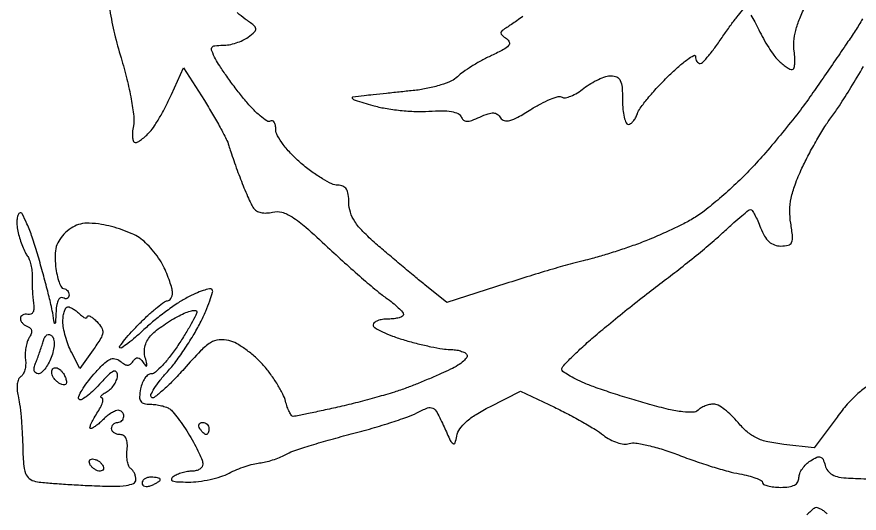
# Model space of a CAD drawing. Extents: x 0 to 102, y 0 to 135.
# Drawn here: x 70.51 to 82.22, y 86.38 to 93.29 of the extents above; entities that cross this region are included whole.
import ezdxf

# ---------------------------------------------------------------- set-up
doc = ezdxf.new("R2010")
doc.units = 0
doc.header["$MEASUREMENT"] = 0

msp = doc.modelspace()

# ---------------------------------------------------------------- linework, layer by layer
for points in [[(71.798346, 93.381978, 0.015684), (71.866656, 93.048226, 0.015132), (71.956459, 92.715359, -0.012974), (72.037165, 92.421261, -0.01566), (72.097023, 92.141194, -0.015376), (72.13251, 91.903975, -0.076672), (72.127774, 91.76985, 0.027329), (72.115778, 91.680665, 0.04659), (72.116834, 91.605541, 0.063574), (72.129252, 91.55348, 0.311987), (72.152803, 91.5372, 0.130199), (72.188134, 91.546559, 0.028274), (72.24156, 91.581137, 0.027668), (72.300624, 91.629515, 0.023415), (72.357536, 91.686771, 0.040131), (72.420735, 91.768989, 0.012577), (72.501988, 91.901523, 0.012477), (72.585599, 92.054621, 0.013492), (72.659205, 92.207805), (72.825514, 92.579268), (73.115686, 92.121684, -0.008046), (73.230457, 91.934089, -0.008865), (73.335369, 91.748813, -0.008364), (73.419406, 91.587698, -0.04392), (73.456068, 91.4949, 0.008698), (73.482932, 91.409829, 0.003042), (73.524428, 91.288423, 0.003019), (73.571715, 91.155369, 0.003524), (73.618275, 91.0296, 0.007341), (73.666138, 90.908461, 0.00744), (73.717332, 90.789324, 0.00728), (73.764905, 90.687024, 0.029994), (73.79822, 90.627439, 0.123543), (73.839426, 90.588652, 0.074994), (73.902423, 90.564967, 0.064109), (73.979888, 90.558611, 0.049974), (74.063534, 90.570914, -0.13149), (74.191, 90.568929, -0.072161), (74.334451, 90.504673, -0.038882), (74.526226, 90.361013, -0.008614), (74.830049, 90.084775, 0.004887), (75.065702, 89.867286, 0.005044), (75.30311, 89.656752, 0.004882), (75.512373, 89.478471, 0.021444), (75.641238, 89.3799, -0.016105), (75.734048, 89.310466, -0.02203), (75.812607, 89.241764, -0.019649), (75.871405, 89.180992, -0.1785), (75.884738, 89.14725, -0.275059), (75.870949, 89.122817, -0.056755), (75.823642, 89.102438, -0.044962), (75.755634, 89.088404, -0.028419), (75.6747, 89.0838, 0.036612), (75.5937, 89.077861, 0.055229), (75.525328, 89.059911, 0.072389), (75.478536, 89.033639, 0.232738), (75.4632, 89.002477, 0.265077), (75.4851, 88.964071, 0.0212), (75.591967, 88.906804, 0.024252), (75.733581, 88.846756, 0.01597), (75.901555, 88.790977, 0.010603), (76.083401, 88.741146, 0.010586), (76.267294, 88.69904, 0.010473), (76.429293, 88.669063, 0.040529), (76.531062, 88.6608, -0.034965), (76.607522, 88.655447, -0.039664), (76.679241, 88.639477, -0.043463), (76.736762, 88.616152, -0.137126), (76.767076, 88.588213, -0.300917), (76.765933, 88.55139, -0.056372), (76.718707, 88.498432, -0.043812), (76.640625, 88.440009, -0.026594), (76.539419, 88.384507, -0.007966), (76.410861, 88.325157, -0.004057), (76.247547, 88.254473, -0.00403), (76.077925, 88.184294, -0.006025), (75.9285, 88.125962, -0.015623), (75.758003, 88.067774, -0.005849), (75.515546, 87.996491, -0.005788), (75.249433, 87.924936, -0.006987), (74.9979, 87.864147, -0.001875), (74.767046, 87.812668, -0.002755), (74.563714, 87.769299, -0.001298), (74.390393, 87.733798, -0.050923), (74.351421, 87.729979, -0.243227), (74.327191, 87.742633, -0.0354), (74.297608, 87.791807, -0.033443), (74.268585, 87.859706, -0.022799), (74.244449, 87.940148, 0.055834), (74.206926, 88.040612, 0.020416), (74.132771, 88.173233, 0.019942), (74.039172, 88.312863, 0.022532), (73.938265, 88.438806, 0.030286), (73.824555, 88.553501, 0.026352), (73.692611, 88.659429, 0.02724), (73.562732, 88.74255, 0.067334), (73.45796, 88.784442, 0.086706), (73.319968, 88.794523, 0.115827), (73.20158, 88.753883, 0.061059), (73.063862, 88.641768, 0.010284), (72.833076, 88.391535, -0.012021), (72.676476, 88.222918, -0.019993), (72.535712, 88.08958, -0.015002), (72.418442, 87.993122, -0.373133), (72.379765, 87.995288, -0.317004), (72.372827, 88.032033, -0.030588), (72.417877, 88.116798, -0.030095), (72.490434, 88.22065, -0.018693), (72.58708, 88.333688, 0.024834), (72.702705, 88.472335, 0.012795), (72.834013, 88.65632, 0.012686), (72.959727, 88.852928, 0.018721), (73.059008, 89.03206, 0.013037), (73.13577, 89.194027, 0.020064), (73.192769, 89.338245, 0.015312), (73.23006, 89.456432, 0.271494), (73.22035, 89.49365, 0.25499), (73.185658, 89.503853, 0.025254), (73.098862, 89.480413, 0.026937), (72.991923, 89.439164, 0.018003), (72.874218, 89.381141, 0.023952), (72.738484, 89.299428, 0.01211), (72.575283, 89.184388, 0.011999), (72.412132, 89.057184, 0.017481), (72.275178, 88.936781, -0.010298), (72.157487, 88.830278, -0.016948), (72.053205, 88.745768, -0.010959), (71.9661, 88.682891, -0.361836), (71.94212, 88.68508, -0.372949), (71.940412, 88.708944, -0.009934), (72.010556, 88.798886, -0.016081), (72.103577, 88.906154, -0.009715), (72.2202, 89.0274, -0.010565), (72.344162, 89.146231, -0.014859), (72.459988, 89.246479, -0.011029), (72.559311, 89.323827, -0.161276), (72.6009, 89.3376, 0.158761), (72.62779, 89.346359, 0.096995), (72.650691, 89.371059, 0.078793), (72.666154, 89.407944, 0.06), (72.6714, 89.451502, 0.067005), (72.663273, 89.511875, 0.016425), (72.633537, 89.607843, 0.016529), (72.591845, 89.716505, 0.01583), (72.542506, 89.823779, 0.035458), (72.478293, 89.932468, 0.0248), (72.391681, 90.045434, 0.025123), (72.297359, 90.145888, 0.046682), (72.210062, 90.215525, 0.041352), (72.109136, 90.270318, 0.019612), (71.971363, 90.32463, 0.019286), (71.821954, 90.370475, 0.025845), (71.683306, 90.399661, 0.027613), (71.514903, 90.416657, 0.067549), (71.391081, 90.405543, 0.080127), (71.28774, 90.363748, 0.05277), (71.185418, 90.286015, 0.054065), (71.103772, 90.190573, 0.078542), (71.056365, 90.090619, 0.068688), (71.038426, 89.971061, 0.03201), (71.046624, 89.814202, 0.022762), (71.065842, 89.696415, 0.034999), (71.094102, 89.597099, 0.038369), (71.126447, 89.525419, 0.274124), (71.157856, 89.5068, -0.118162), (71.186594, 89.499912, -0.100614), (71.211068, 89.480482, -0.092538), (71.2275, 89.451424, -0.082719), (71.2332, 89.417207, -0.108972), (71.226577, 89.387179, -0.182303), (71.208349, 89.369291, -0.161196), (71.180926, 89.366659, -0.082592), (71.1486, 89.3799, 0.276828), (71.115044, 89.380351, 0.14238), (71.08501, 89.348831, 0.0743), (71.062831, 89.284094, 0.033337), (71.052479, 89.194543, -0.000847), (71.044319, 89.031918, -0.257161), (71.037605, 89.021095, -0.518822), (71.030091, 89.024678, -0.001163), (71.005976, 89.1684, 0.01835), (70.981874, 89.286923, 0.003627), (70.929375, 89.497292, 0.003838), (70.86453, 89.74155, 0.003559), (70.794331, 89.991033, 0.012262), (70.721327, 90.222176, 0.021361), (70.648047, 90.409348, 0.017862), (70.58134, 90.546882, 0.433755), (70.544424, 90.556898, 0.18956), (70.519875, 90.524101, 0.049649), (70.508638, 90.45811, 0.043208), (70.510052, 90.374568, 0.032748), (70.525455, 90.284165, 0.018606), (70.551597, 90.190232, 0.017265), (70.585234, 90.096093, 0.017551), (70.620977, 90.014483, 0.054001), (70.652743, 89.963338, -0.078934), (70.680427, 89.913395, -0.031205), (70.702661, 89.837847, -0.029926), (70.716915, 89.751708, -0.032964), (70.720148, 89.667238, 0.012631), (70.719933, 89.577285, 0.008431), (70.724025, 89.474352, 0.008491), (70.731377, 89.374615, 0.016459), (70.741221, 89.2953, -0.051231), (70.744843, 89.228306, -0.110999), (70.73119, 89.178866, -0.165527), (70.702283, 89.151819, -0.156636), (70.66215, 89.14725, 0.07063), (70.621727, 89.149531, 0.101674), (70.587464, 89.139407, 0.125269), (70.564745, 89.118696, 0.146628), (70.5564, 89.09085, 0.113938), (70.563817, 89.058723, 0.069756), (70.585651, 89.02633, 0.064164), (70.617908, 88.998588, 0.065186), (70.655979, 88.980107, -0.112609), (70.692934, 88.957652, -0.163558), (70.710285, 88.924016, -0.12452), (70.705997, 88.879372, -0.053269), (70.679739, 88.825007, 0.063507), (70.652343, 88.7652, 0.033133), (70.633106, 88.685368, 0.032327), (70.624011, 88.599556, 0.042368), (70.627456, 88.52083, -0.048431), (70.629792, 88.446988, -0.051791), (70.617668, 88.37578, -0.057839), (70.593849, 88.317452, -0.129208), (70.561085, 88.282996, 0.159716), (70.530186, 88.246346, 0.062273), (70.512989, 88.181525, 0.052911), (70.510624, 88.100589, 0.042374), (70.524629, 88.014468, -0.029656), (70.545944, 87.901577, -0.008616), (70.565407, 87.725485, -0.008628), (70.580517, 87.525983, -0.009122), (70.58839, 87.32975, 0.011543), (70.600052, 87.070383, 0.068624), (70.627602, 86.937919, 0.143333), (70.680269, 86.865199, 0.118113), (70.7679, 86.825631, 0.024634), (70.868161, 86.811531, 0.00384), (71.067569, 86.794985, 0.004267), (71.303217, 86.779275, 0.003706), (71.55045, 86.766748, 0.008468), (71.850097, 86.758871, 0.035887), (72.029091, 86.770055, 0.070778), (72.130786, 86.798798, 0.296784), (72.1638, 86.84952, 0.059892), (72.158371, 86.894682, 0.050808), (72.1423, 86.939997, 0.05315), (72.118633, 86.978725, 0.090869), (72.090608, 87.00405, -0.162172), (72.064002, 87.035915, -0.046085), (72.045802, 87.09873, -0.041235), (72.037272, 87.177774, -0.033614), (72.040858, 87.262842, 0.039664), (72.043628, 87.355005, 0.093585), (72.027626, 87.421588, 0.140544), (71.993884, 87.461506, 0.148524), (71.94485, 87.4764, -0.069098), (71.899196, 87.48274, -0.085276), (71.860489, 87.501251, -0.09996), (71.834608, 87.528739, -0.139913), (71.8254, 87.561, -0.099038), (71.831859, 87.593287, -0.097945), (71.850251, 87.620749, -0.097945), (71.877713, 87.639141, -0.099038), (71.91, 87.6456, 0.099038), (71.942287, 87.652059, 0.097945), (71.969749, 87.670451, 0.097945), (71.988141, 87.697913, 0.099038), (71.9946, 87.7302, 0.091722), (71.988625, 87.762496, 0.095921), (71.971524, 87.789949, 0.099464), (71.946015, 87.80832, 0.106871), (71.916043, 87.8148, 0.107367), (71.877333, 87.806391, 0.031377), (71.823285, 87.777523, 0.029953), (71.76494, 87.736467, 0.028089), (71.710586, 87.6879, -0.018262), (71.658313, 87.639312, -0.02272), (71.606189, 87.598277, -0.021823), (71.560328, 87.568371, -0.134354), (71.533393, 87.561, -0.484292), (71.522758, 87.574457, -0.04058), (71.538581, 87.623128, -0.030467), (71.57206, 87.691324, -0.015692), (71.62168, 87.7725, 0.023499), (71.669688, 87.853867, 0.047426), (71.698055, 87.922628, 0.081944), (71.704295, 87.969278, 0.395103), (71.68708, 87.986573, -0.33142), (71.674944, 87.996291, -0.243662), (71.678886, 88.01372, -0.064785), (71.709757, 88.041961, -0.021037), (71.76195, 88.075376, 0.065626), (71.818391, 88.119043, 0.054337), (71.865782, 88.178532, 0.056341), (71.897555, 88.244047, 0.089294), (71.90752, 88.305454, 0.187654), (71.88889, 88.351006, 0.333069), (71.850905, 88.35747, 0.078111), (71.779923, 88.305673, 0.011567), (71.657159, 88.176864, -0.018495), (71.559262, 88.076956, -0.032681), (71.470501, 88.003212, -0.038264), (71.400042, 87.959876, -0.39136), (71.369816, 87.968279, -0.253506), (71.367532, 88.008298, -0.02495), (71.414492, 88.096463, -0.026728), (71.485559, 88.201975, -0.017891), (71.577318, 88.314988, -0.016301), (71.710478, 88.457824, -0.081292), (71.799012, 88.521784, -0.162487), (71.871785, 88.53213, -0.128652), (71.944209, 88.498315, 0.037021), (72.005579, 88.454621, 0.134497), (72.051208, 88.441632, 0.180305), (72.089111, 88.455333, 0.078561), (72.124543, 88.496524, -0.069295), (72.157301, 88.536057, -0.218804), (72.189275, 88.546288, -0.171406), (72.223557, 88.529274, -0.041141), (72.264517, 88.479482, 0.021891), (72.300404, 88.432267, 0.55915), (72.313538, 88.434152, 0.163557), (72.315775, 88.460628, 0.008151), (72.29337, 88.546135, -0.068468), (72.281833, 88.630547, -0.066448), (72.293296, 88.715845, -0.065687), (72.32695, 88.796008, -0.064273), (72.380443, 88.865358, -0.031332), (72.450531, 88.927172, -0.013935), (72.549955, 89.000005, -0.01373), (72.659822, 89.071504, -0.018054), (72.764015, 89.130245, -0.021985), (72.858332, 89.173876, -0.042483), (72.937601, 89.198781, -0.065693), (72.992054, 89.203601, -0.401703), (73.0098, 89.185077, -0.120608), (72.998707, 89.139756, -0.007589), (72.932904, 89.017946, -0.010827), (72.848303, 88.874255, -0.007812), (72.748028, 88.717604, -0.017839), (72.63981, 88.566243, -0.024312), (72.531113, 88.438491, -0.022599), (72.434101, 88.344043, -0.183731), (72.37719, 88.3224, 0.168695), (72.332469, 88.30687, 0.071876), (72.288286, 88.260272, 0.059612), (72.251227, 88.191822, 0.047098), (72.227694, 88.1109, 0.033338), (72.214189, 88.000965, 0.159207), (72.230247, 87.940648, 0.195326), (72.276385, 87.908465, 0.054054), (72.365882, 87.898105, -0.030151), (72.440802, 87.893037, -0.026236), (72.518194, 87.878932, -0.027116), (72.586947, 87.858643, -0.067127), (72.633566, 87.834655, -0.068208), (72.679008, 87.792702, -0.011937), (72.751072, 87.700845, -0.012757), (72.830817, 87.588157, -0.011143), (72.908516, 87.466414, -0.012723), (72.979687, 87.342204, -0.015405), (73.039796, 87.222111, -0.014062), (73.084014, 87.119006, -0.094534), (73.0944, 87.064564, -0.151854), (73.083014, 87.027939, -0.097228), (73.05091, 86.99655, -0.080376), (73.002957, 86.975142, -0.062764), (72.94635, 86.967505, 0.040942), (72.881041, 86.961572, 0.026533), (72.807067, 86.944604, 0.026657), (72.736092, 86.920148, 0.044861), (72.680096, 86.891365, 0.197862), (72.657873, 86.859948, 0.380627), (72.671644, 86.834884, 0.072917), (72.746173, 86.820131, 0.012462), (72.891007, 86.81652, 0.031464), (73.034552, 86.825562, 0.022205), (73.193891, 86.852949, 0.022504), (73.344482, 86.892948, 0.043184), (73.459939, 86.940534, -0.02165), (73.565217, 86.989322, -0.016917), (73.683293, 87.033339, -0.017222), (73.796198, 87.066854, -0.039452), (73.883528, 87.082318, 0.034309), (73.966438, 87.096122, 0.019612), (74.064217, 87.123478, 0.019521), (74.160866, 87.158872, 0.030506), (74.240578, 87.197484, -0.044907), (74.347448, 87.245506, -0.006722), (74.57124, 87.319449, -0.007509), (74.838733, 87.399464, -0.006414), (75.122907, 87.475917, 0.007375), (75.411741, 87.554218, 0.007758), (75.693275, 87.639766, 0.007482), (75.933704, 87.720906, 0.034215), (76.068899, 87.77948, -0.025964), (76.220167, 87.848003, -0.215651), (76.293551, 87.844229, -0.156988), (76.3522, 87.78532, -0.012367), (76.448972, 87.583454, 0.005621), (76.535812, 87.395853, 0.127008), (76.573772, 87.35055, 0.508442), (76.601983, 87.359901, 0.033885), (76.625955, 87.456917, -0.11104), (76.666948, 87.555059, -0.057102), (76.756334, 87.654756, -0.043101), (76.894243, 87.75736, -0.021122), (77.085353, 87.864576), (77.5109, 88.080217), (77.983663, 87.856374, -0.009885), (78.179967, 87.758632, -0.008961), (78.378852, 87.650067, -0.009012), (78.553349, 87.546506, -0.028227), (78.665106, 87.468384, 0.043423), (78.757382, 87.407964, 0.045416), (78.857362, 87.365437, 0.049742), (78.951556, 87.345164, 0.105368), (79.025495, 87.352387, -0.116071), (79.115118, 87.359231, -0.018464), (79.289192, 87.325427, -0.019609), (79.494981, 87.268927, -0.01605), (79.710152, 87.192993, 0.009747), (79.937457, 87.10954, 0.00836), (80.179739, 87.030418, 0.008446), (80.402239, 86.965945, 0.023792), (80.56035, 86.930991, -0.019171), (80.68192, 86.905291, -0.029519), (80.784408, 86.872947, -0.029243), (80.860021, 86.838891, -0.27922), (80.8776, 86.809867, 0.289319), (80.893875, 86.784095, 0.046887), (80.952154, 86.762783, 0.039431), (81.03414, 86.748029, 0.024812), (81.1314, 86.7432, 0.032803), (81.246665, 86.75077, 0.089467), (81.324214, 86.775579, 0.13769), (81.36878, 86.818085, 0.134654), (81.3852, 86.87795, -0.098103), (81.396872, 86.936863, -0.052091), (81.432364, 87.002571, -0.049015), (81.484341, 87.064621, -0.05438), (81.545757, 87.112969, -0.030054), (81.634219, 87.161084, -0.188116), (81.684647, 87.164427, -0.215402), (81.719951, 87.132831, -0.040189), (81.749337, 87.048719, 0.097204), (81.786061, 86.972612, 0.108271), (81.847712, 86.919437, 0.080674), (81.941218, 86.886884, 0.033063), (82.07523, 86.872366, -0.001386), (82.206066, 86.866528, -0.00075), (82.366999, 86.85866, -0.000747)], [(77.546437, 93.292189, -0.004776), (77.463726, 93.233108, -0.004829), (77.384923, 93.179075, -0.011127), (77.3244, 93.140356, 0.027064), (77.257529, 93.094508, 0.224398), (77.241169, 93.062635, 0.231072), (77.255631, 93.030378, 0.028639), (77.319257, 92.983212, -0.162694), (77.356539, 92.93592, -0.274974), (77.347221, 92.887898, -0.088422), (77.275321, 92.831393, -0.013257), (77.110367, 92.749014, 0.016021), (76.973239, 92.679582, 0.014064), (76.834636, 92.598584, 0.014275), (76.713656, 92.518361, 0.040559), (76.636017, 92.453607, -0.09052), (76.550799, 92.395844, -0.026475), (76.402178, 92.339529, -0.025616), (76.224724, 92.292695, -0.024684), (76.041207, 92.263557, -0.000456), (75.84989, 92.242971, -0.000388), (75.648059, 92.221598, -0.000391), (75.4644, 92.202438, -0.00111), (75.3363, 92.189464, 0.008391), (75.180729, 92.171415, 0.602401), (75.173597, 92.152124, 0.137705), (75.211877, 92.127756, 0.002272), (75.456615, 92.055081, 0.028663), (75.629338, 92.015221, 0.016588), (75.840556, 91.986248, 0.016544), (76.055057, 91.971196, 0.026601), (76.238295, 91.974167, -0.017681), (76.419363, 91.980334, -0.042209), (76.553289, 91.968832, -0.061031), (76.64393, 91.94159, -0.200384), (76.686177, 91.897264, 0.123583), (76.718009, 91.851892, 0.175428), (76.76362, 91.834424, 0.091947), (76.833257, 91.846014, 0.019806), (76.946906, 91.892454, -0.022546), (77.062015, 91.938756, -0.092079), (77.136172, 91.950246, -0.149891), (77.189869, 91.932004, -0.098356), (77.234708, 91.88384, 0.191216), (77.287307, 91.84473, 0.132162), (77.362336, 91.844829, 0.061259), (77.475128, 91.89073, 0.013563), (77.654796, 91.997447, -0.019445), (77.795888, 92.079022, -0.027296), (77.928056, 92.139757, -0.026285), (78.037956, 92.176618, -0.209128), (78.089764, 92.16925, 0.192422), (78.136131, 92.16113, 0.04494), (78.213107, 92.184658, 0.039978), (78.303064, 92.229943, 0.030066), (78.394126, 92.293102, -0.030605), (78.490748, 92.359963, -0.028283), (78.59733, 92.416483, -0.029432), (78.698047, 92.455801, -0.078496), (78.774009, 92.4678, -0.111781), (78.852479, 92.450035, -0.174027), (78.900788, 92.401292, -0.091384), (78.925446, 92.30633, -0.01795), (78.9318, 92.1294, 0.021988), (78.937506, 91.999704, 0.035296), (78.954977, 91.890405, 0.03968), (78.980091, 91.811562, 0.304713), (79.010699, 91.791, 0.154474), (79.044407, 91.801669, 0.062339), (79.080528, 91.83449, 0.05369), (79.113411, 91.882407, 0.045155), (79.137621, 91.93905, -0.080381), (79.178204, 92.018143, -0.013431), (79.283361, 92.153258, -0.014416), (79.417057, 92.306604, -0.012338), (79.566322, 92.460368, -0.012391), (79.712493, 92.596756, -0.025129), (79.835176, 92.695108, -0.034242), (79.922943, 92.749774, -0.565742), (79.947, 92.735318, 0.062703), (79.951731, 92.697739, 0.081044), (79.965638, 92.665935, 0.098467), (79.986253, 92.644687, 0.152962), (80.01045, 92.637184, 0.209588), (80.046061, 92.652921, 0.011089), (80.129815, 92.748544, 0.015899), (80.225849, 92.870924, 0.010768), (80.3277, 93.016024, -0.008941), (80.428856, 93.16126, -0.013398), (80.522753, 93.283996, -0.008268), (80.604548, 93.381824, -0.20879)], [(80.714039, 93.312034, -0.021306), (80.770732, 93.218055, -0.014286), (80.827757, 93.106246, 0.016679), (80.890433, 92.984798, 0.014366), (80.964105, 92.861477, 0.014599), (81.037454, 92.753437, 0.039964), (81.097239, 92.683246, 0.022373), (81.152022, 92.633158, 0.026089), (81.208422, 92.590836, 0.02644), (81.259085, 92.560555, 0.122065), (81.291991, 92.5524, 0.330764), (81.314261, 92.568942, 0.04791), (81.326044, 92.627888, 0.03882), (81.328033, 92.710863, 0.023025), (81.318179, 92.809381, -0.06013), (81.314736, 92.943774, -0.039011), (81.341447, 93.097094, -0.034365), (81.396901, 93.264897, -0.024974), (81.480297, 93.443054, -0.020264)], [(82.267315, 93.258587, -0.02664), (82.168201, 93.091451, -0.002185), (82.052764, 92.920121, -0.000874), (81.893235, 92.686448, -0.000864), (81.720363, 92.435111, -0.00109), (81.559479, 92.203151, -0.01225), (81.381733, 91.960942, -0.007005), (81.156023, 91.676976, -0.006993), (80.920856, 91.397542, -0.011527), (80.713479, 91.168882, -0.013903), (80.508576, 90.964832, -0.011886), (80.281869, 90.761238, -0.012049), (80.066864, 90.585993, -0.033105), (79.9047, 90.47657, -0.017229), (79.741971, 90.389156, -0.008421), (79.529023, 90.288475, -0.008343), (79.30386, 90.191114, -0.011969), (79.101, 90.113016, -0.006288), (78.904244, 90.045406, -0.005576), (78.697828, 89.979909, -0.005605), (78.510679, 89.9251, -0.017032), (78.3819, 89.893638, 0.017334), (78.23608, 89.857918, 0.002961), (77.961672, 89.778769, 0.003227), (77.640426, 89.681789, 0.002873), (77.307736, 89.576908), (76.487372, 89.313098), (76.183808, 89.557999, -0.003443), (76.04068, 89.675104, -0.00165), (75.85846, 89.827318, -0.001636), (75.669295, 89.987454, -0.002335), (75.502522, 90.130925, -0.01868), (75.320177, 90.301634, -0.049191), (75.20737, 90.440369, -0.068115), (75.145856, 90.568245, -0.078245), (75.1248, 90.701975, 0.034211), (75.116872, 90.817709, 0.107396), (75.09025, 90.890467, 0.154206), (75.042498, 90.930693, 0.098834), (74.970828, 90.945, -0.112206), (74.889527, 90.963477, -0.022693), (74.758207, 91.033916, -0.022892), (74.609908, 91.131817, -0.019673), (74.463228, 91.247692, -0.025116), (74.327864, 91.375878, -0.029426), (74.213478, 91.510701, -0.030493), (74.132093, 91.633906, -0.13145), (74.1096, 91.717985, 0.045734), (74.104022, 91.778836, 0.099554), (74.086651, 91.82217, 0.177592), (74.061006, 91.841246, 0.213565), (74.031476, 91.837302, -0.293497), (73.985083, 91.838109, -0.028324), (73.890704, 91.909111, -0.028907), (73.779287, 92.014882, -0.018468), (73.661959, 92.149559, -0.008155), (73.543158, 92.301558, -0.007722), (73.427153, 92.460106, -0.0077), (73.328845, 92.603549, -0.026712), (73.271807, 92.70045, -0.019849), (73.219329, 92.812236, -0.2239), (73.221299, 92.859882, -0.25257), (73.258779, 92.885203, -0.024845), (73.371354, 92.8908, 0.04721), (73.458619, 92.899058, 0.030515), (73.557023, 92.924154, 0.030604), (73.651065, 92.960837, 0.049608), (73.724946, 93.004347, 0.025314), (73.814935, 93.077415, 0.256123), (73.830321, 93.121366, 0.187503), (73.803335, 93.166855, 0.01341), (73.683115, 93.255959, -0.028593), (73.570624, 93.344748, -0.004105)], [(82.344845, 88.15599, 0.031555), (82.206277, 88.046728, 0.028495), (82.058175, 87.897927, 0.02225), (81.914488, 87.720812), (81.5967, 87.291378), (81.1737, 87.339765, -0.02442), (80.950984, 87.37633, -0.059128), (80.793478, 87.430222, -0.067578), (80.665736, 87.514417, -0.040859), (80.5392, 87.644539, 0.028034), (80.448598, 87.742614, 0.032), (80.351309, 87.825388, 0.033773), (80.261018, 87.883702, 0.128641), (80.19657, 87.900163, 0.054164), (80.140202, 87.893707, 0.038317), (80.079269, 87.874934, 0.038793), (80.023124, 87.847605, 0.063799), (79.981389, 87.815349, -0.1945), (79.913181, 87.786415, -0.033688), (79.770397, 87.793611, -0.027101), (79.572235, 87.828015, -0.011258), (79.308819, 87.894884, -0.006126), (79.06024, 87.967272, -0.005229), (78.799985, 88.049515, -0.005274), (78.564866, 88.129285, -0.014902), (78.40305, 88.19157, -0.015621), (78.281501, 88.247092, -0.023108), (78.179004, 88.303877, -0.019867), (78.101595, 88.355917, -0.239389), (78.085842, 88.386985, -0.191427), (78.100912, 88.424833, -0.006409), (78.215335, 88.542826, -0.011321), (78.35772, 88.679598, -0.007552), (78.526612, 88.83, -0.006133), (78.73438, 89.005065, -0.003182), (78.997844, 89.218795, -0.003163), (79.271309, 89.434942, -0.004808), (79.51191, 89.618957, 0.006078), (79.74274, 89.796432, 0.004929), (79.986049, 89.992171, 0.004982), (80.206809, 90.177095, 0.012863), (80.361289, 90.316174, -0.006739), (80.481344, 90.426951, -0.009987), (80.589752, 90.520466, -0.005579), (80.682772, 90.595787, -0.164754), (80.711002, 90.605866, -0.25723), (80.733213, 90.594099, -0.018158), (80.770856, 90.531831, -0.022048), (80.811739, 90.450001, -0.014582), (80.851704, 90.3528, 0.04023), (80.906036, 90.237791, 0.079735), (80.96937, 90.159614, 0.096948), (81.044806, 90.114653, 0.08626), (81.134864, 90.099, 0.058664), (81.23716, 90.111044, 0.237081), (81.283795, 90.15032, 0.127836), (81.29596, 90.23028, 0.013815), (81.271353, 90.417136, -0.043217), (81.258664, 90.592624, -0.046646), (81.27705, 90.763131, -0.039153), (81.330722, 90.950549, -0.019174), (81.426488, 91.179916, -0.012798), (81.520641, 91.370211, -0.009659), (81.633368, 91.574429, -0.009782), (81.746817, 91.762305, -0.022202), (81.841473, 91.898545, 0.020072), (81.947673, 92.050022, 0.005157), (82.106736, 92.303159, 0.005243), (82.282341, 92.595971, 0.005307)], [(81.77775, 86.37321, 0.032177), (81.73944, 86.406883, 0.0322), (81.697135, 86.435353, 0.033969), (81.657083, 86.4552, 0.098354), (81.626877, 86.4612, 0.15774), (81.595358, 86.451003, 0.030361), (81.548331, 86.412465, 0.029624), (81.496889, 86.358812, 0.023532)]]:
    msp.add_lwpolyline(points, format="xyb")
for points in [[(71.21628, 89.253, -0.102712), (71.249189, 89.246168, -0.032763), (71.2939, 89.223178, -0.031128), (71.341639, 89.190332, -0.030136), (71.38548, 89.15148, 0.030507), (71.42453, 89.116925, 0.080268), (71.457178, 89.098952, 0.202985), (71.477613, 89.100129, 0.285597), (71.487, 89.115223, -0.395544), (71.498886, 89.127897, -0.134444), (71.526004, 89.122311, -0.055609), (71.568732, 89.094224, -0.0232), (71.619778, 89.047708, -0.055414), (71.686828, 88.963885, -0.17559), (71.702011, 88.894798, -0.107571), (71.671872, 88.811094, -0.014711), (71.568018, 88.65577), (71.38348, 88.39661), (71.26604, 88.622975, -0.030605), (71.221062, 88.724405, -0.022131), (71.183098, 88.842133, -0.022477), (71.156936, 88.957639, -0.044477), (71.1486, 89.05117, -0.03182), (71.153526, 89.128487, -0.049117), (71.168481, 89.193713, -0.063119), (71.190277, 89.238877, -0.25404)], [(70.993873, 88.849367, -0.144758), (71.018997, 88.803145, -0.060314), (71.025431, 88.731751, -0.049504), (71.014002, 88.644004, -0.033729), (70.984638, 88.547676, -0.034692), (70.944812, 88.461448, -0.043998), (70.896022, 88.388575, -0.050288), (70.845945, 88.337792, -0.174722), (70.803243, 88.3224, -0.162145), (70.769267, 88.333715, -0.176028), (70.750246, 88.36279, -0.110046), (70.749701, 88.409649, -0.04577), (70.768447, 88.47045, 0.008759), (70.79498, 88.538251, 0.005158), (70.824427, 88.620142, 0.005158), (70.852169, 88.702598, 0.008783), (70.873427, 88.772141, -0.051247), (70.89638, 88.829357, -0.129909), (70.926421, 88.862107, -0.200394), (70.959975, 88.868026, -0.142055)], [(71.047899, 88.407, -0.13514), (71.083281, 88.397259, -0.062067), (71.121335, 88.367647, -0.054888), (71.156114, 88.324275, -0.049992), (71.181906, 88.273031, -0.045328), (71.197139, 88.219209, -0.161356), (71.19239, 88.184174, -0.257062), (71.17022, 88.168584, -0.108271), (71.132795, 88.172568, -0.068602), (71.091857, 88.192787, -0.047417), (71.051966, 88.225743, -0.047422), (71.019003, 88.26562, -0.068669), (70.998788, 88.306537, -0.075908), (70.992188, 88.344931, -0.118903), (70.9994, 88.377489, -0.144673), (71.01914, 88.399019, -0.136183)], [(73.089407, 87.6456, -0.093332), (73.123607, 87.63916, -0.09642), (73.152682, 87.620749, -0.099167), (73.172142, 87.59328, -0.105053), (73.179, 87.561, -0.042167), (73.176264, 87.528611, -0.061769), (73.168041, 87.501251, -0.081139), (73.155959, 87.482699, -0.210953), (73.141693, 87.4764, -0.151918), (73.123865, 87.481945, -0.038439), (73.099986, 87.501251, -0.035638), (73.074857, 87.528617, -0.029505), (73.0521, 87.561, -0.082592), (73.038859, 87.593326, -0.161196), (73.041491, 87.620749, -0.182303), (73.059379, 87.638977, -0.108972)], [(71.561614, 87.138, -0.085235), (71.597842, 87.131779, -0.053414), (71.636722, 87.113149, -0.051777), (71.672227, 87.085762, -0.064269), (71.6985, 87.0534, -0.076764), (71.71219, 87.02105, -0.154201), (71.710576, 86.993651, -0.186277), (71.69423, 86.975504, -0.117858), (71.666186, 86.9688, -0.085235), (71.629958, 86.975021, -0.053414), (71.591078, 86.993651, -0.051777), (71.555573, 87.021038, -0.064269), (71.5293, 87.0534, -0.076764), (71.51561, 87.08575, -0.154201), (71.517224, 87.113149, -0.186277), (71.53357, 87.131296, -0.117858)], [(72.3753, 86.8842, 0.062722), (72.326779, 86.878089, 0.08088), (72.285677, 86.860129, 0.098158), (72.258171, 86.833507, 0.152681), (72.2484, 86.802255, 0.184534), (72.258762, 86.775134, 0.147206), (72.285677, 86.758686, 0.100118), (72.326709, 86.756358, 0.055937), (72.3753, 86.769006, 0.02136), (72.423908, 86.790082, 0.030395), (72.464923, 86.813165, 0.030693), (72.49483, 86.835189, 0.222225), (72.5022, 86.850951, 0.289661), (72.494071, 86.863805, 0.046727), (72.464923, 86.874433, 0.039339), (72.42393, 86.881791, 0.024748)]]:
    msp.add_lwpolyline(points, format="xyb", close=True)

doc.saveas('drawing.dxf')
